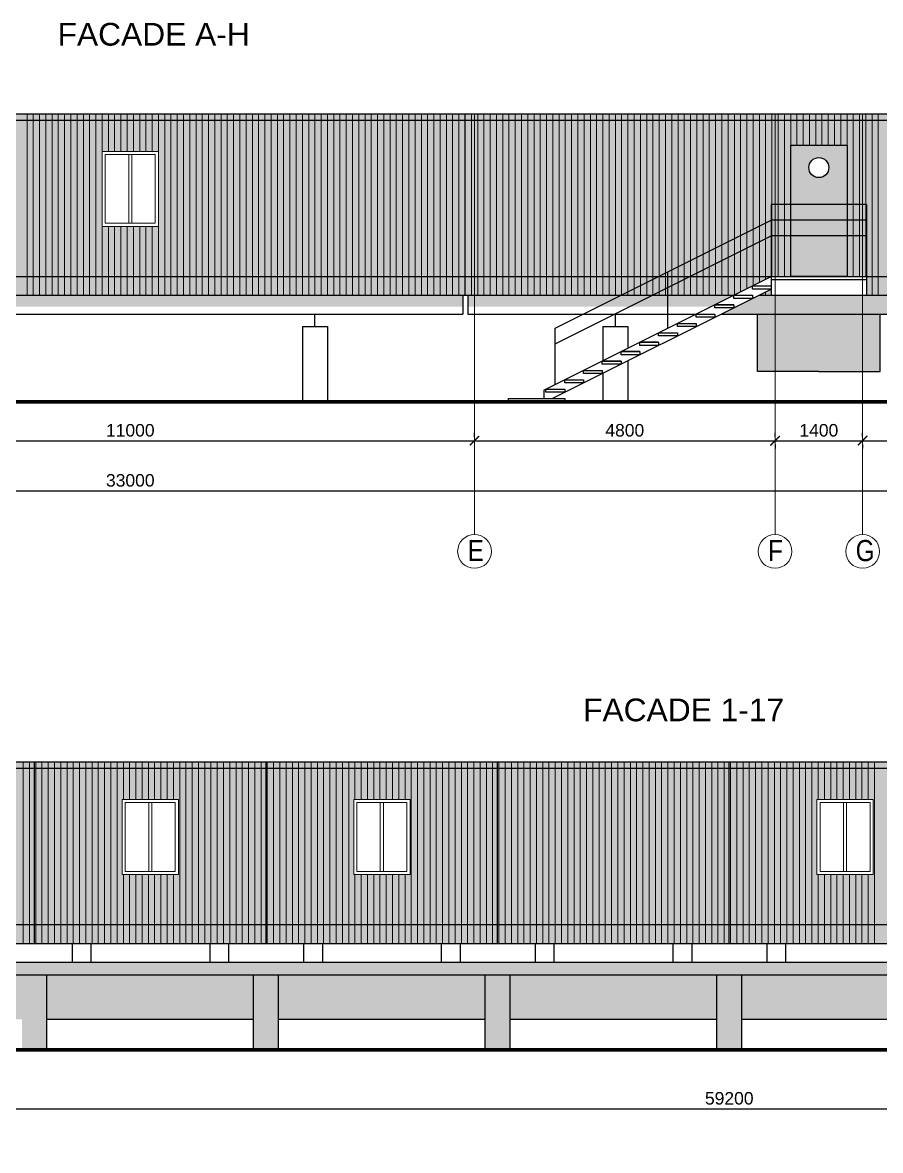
# Model space of a CAD drawing. Header units: millimetres. Extents: x 52 to 69096, y 37 to 64062.
# Drawn here: x 23140 to 36845, y 46038 to 64062 of the extents above; entities that cross this region are included whole.
import ezdxf

# ---------------------------------------------------------------- set-up
doc = ezdxf.new("R2010")
doc.units = ezdxf.units.MM
doc.linetypes.add('ACAD_ISO02W100', pattern=[15, 12, -3])
doc.linetypes.add('ACAD_ISO04W100', pattern=[30, 24, -3, 0, -3])
doc.layers.add('0 @ 100', color=7, linetype='Continuous')
for name, color, linetype, lineweight, true_color in [('окна', 7, 'Continuous', 18, 0x000000), ('оси', 7, 'Continuous', 18, 0x000000), ('разрез', 7, 'Continuous', 25, 0x000000), ('разрез @ 5', 7, 'Continuous', 25, 0x000000), ('фасад', 7, 'Continuous', 25, 0x000000), ('фасад @ 100', 7, 'Continuous', 25, 0x000000), ('штриховка', 7, 'Continuous', 18, 0x000000)]:
    doc.layers.add(name, color=color, linetype=linetype, lineweight=lineweight, true_color=true_color)
doc.styles.get("Standard").update_dxf_attribs({"font": 'arial.ttf'})
doc.styles.add('стиль6', font='ARIALN.TTF')
doc.dimstyles.new('Копиягг', dxfattribs={"dimtxt": 2, "dimasz": 1.5, "dimexe": 1.25, "dimexo": 0.625, "dimtad": 1, "dimdec": 0, "dimtxsty": 'Standard', "dimblk": 'ARCHTICK', "dimcen": 2.5, "dimadec": 0, "dimazin": 0, "dimtfac": 1, "dimtdec": 0, "dimtmove": 0, "dimatfit": 3, "dimfxl": 1, "dimarcsym": 0})

# ---------------------------------------------------------------- blocks, each defined once
blk = doc.blocks.new('_ArchTick')
at = {"color": 0, "linetype": 'ByBlock', "const_width": 0.15}
blk.add_lwpolyline([(-0.5, -0.5), (0.5, 0.5)], dxfattribs=at)
blk = doc.blocks.new('*D76')
at = {"layer": 'Defpoints', "color": 0, "linetype": 'ByBlock', "transparency": 16777216}
for p in [(19361, 57380), (30361, 57380), (30361, 57380)]:
    blk.add_point(p, dxfattribs=at)
at = {"layer": 'фасад', "color": 0, "linetype": 'ByBlock', "lineweight": -2, "transparency": 16777216}
for p, q in [((19361, 57443), (19361, 57505)), ((30361, 57443), (30361, 57505)), ((19361, 57380), (30361, 57380))]:
    blk.add_line(p, q, dxfattribs=at)
at = {"layer": 'фасад', "color": 0, "linetype": 'ByBlock', "lineweight": -2, "transparency": 16777216, "xscale": 150, "yscale": 150, "zscale": 150, "rotation": 180}
blk.add_blockref('_ArchTick', (19361, 57380), dxfattribs=at)
at = {"layer": 'фасад', "color": 0, "linetype": 'ByBlock', "lineweight": -2, "transparency": 16777216, "xscale": 150, "yscale": 150, "zscale": 150}
blk.add_blockref('_ArchTick', (30361, 57380), dxfattribs=at)
at = {"layer": 'фасад', "color": 0, "linetype": 'ByBlock', "transparency": 16777216, "insert": (24861, 57545), "char_height": 200, "attachment_point": 5}
blk.add_mtext('11000', dxfattribs=at)
blk = doc.blocks.new('*D78')
at = {"layer": 'Defpoints', "color": 0, "linetype": 'ByBlock', "transparency": 16777216}
for p in [(36561, 57380), (41361, 57380), (41361, 57380)]:
    blk.add_point(p, dxfattribs=at)
at = {"layer": 'фасад', "color": 0, "linetype": 'ByBlock', "lineweight": -2, "transparency": 16777216}
for p, q in [((36561, 57443), (36561, 57505)), ((41361, 57443), (41361, 57505)), ((36561, 57380), (41361, 57380))]:
    blk.add_line(p, q, dxfattribs=at)
at = {"layer": 'фасад', "color": 0, "linetype": 'ByBlock', "lineweight": -2, "transparency": 16777216, "xscale": 150, "yscale": 150, "zscale": 150, "rotation": 180}
blk.add_blockref('_ArchTick', (36561, 57380), dxfattribs=at)
at = {"layer": 'фасад', "color": 0, "linetype": 'ByBlock', "lineweight": -2, "transparency": 16777216, "xscale": 150, "yscale": 150, "zscale": 150}
blk.add_blockref('_ArchTick', (41361, 57380), dxfattribs=at)
at = {"layer": 'фасад', "color": 0, "linetype": 'ByBlock', "transparency": 16777216, "insert": (38961, 57545), "char_height": 200, "attachment_point": 5}
blk.add_mtext('4800', dxfattribs=at)
blk = doc.blocks.new('*D77')
at = {"layer": 'Defpoints', "color": 0, "linetype": 'ByBlock', "transparency": 16777216}
for p in [(30361, 57380), (35161, 57380), (35161, 57380)]:
    blk.add_point(p, dxfattribs=at)
at = {"layer": 'фасад', "color": 0, "linetype": 'ByBlock', "lineweight": -2, "transparency": 16777216}
for p, q in [((30361, 57443), (30361, 57505)), ((35161, 57443), (35161, 57505)), ((30361, 57380), (35161, 57380))]:
    blk.add_line(p, q, dxfattribs=at)
at = {"layer": 'фасад', "color": 0, "linetype": 'ByBlock', "lineweight": -2, "transparency": 16777216, "xscale": 150, "yscale": 150, "zscale": 150, "rotation": 180}
blk.add_blockref('_ArchTick', (30361, 57380), dxfattribs=at)
at = {"layer": 'фасад', "color": 0, "linetype": 'ByBlock', "lineweight": -2, "transparency": 16777216, "xscale": 150, "yscale": 150, "zscale": 150}
blk.add_blockref('_ArchTick', (35161, 57380), dxfattribs=at)
at = {"layer": 'фасад', "color": 0, "linetype": 'ByBlock', "transparency": 16777216, "insert": (32761, 57545), "char_height": 200, "attachment_point": 5}
blk.add_mtext('4800', dxfattribs=at)
blk = doc.blocks.new('*D79')
at = {"layer": 'Defpoints', "color": 0, "linetype": 'ByBlock', "transparency": 16777216}
for p in [(35161, 57380), (36561, 57380), (36561, 57380)]:
    blk.add_point(p, dxfattribs=at)
at = {"layer": 'фасад', "color": 0, "linetype": 'ByBlock', "lineweight": -2, "transparency": 16777216}
for p, q in [((35161, 57380), (36561, 57380)), ((35161, 57318), (35161, 57255)), ((36561, 57318), (36561, 57255))]:
    blk.add_line(p, q, dxfattribs=at)
at = {"layer": 'фасад', "color": 0, "linetype": 'ByBlock', "lineweight": -2, "transparency": 16777216, "xscale": 150, "yscale": 150, "zscale": 150, "rotation": 180}
blk.add_blockref('_ArchTick', (35161, 57380), dxfattribs=at)
at = {"layer": 'фасад', "color": 0, "linetype": 'ByBlock', "lineweight": -2, "transparency": 16777216, "xscale": 150, "yscale": 150, "zscale": 150}
blk.add_blockref('_ArchTick', (36561, 57380), dxfattribs=at)
at = {"layer": 'фасад', "color": 0, "linetype": 'ByBlock', "transparency": 16777216, "insert": (35861, 57545), "char_height": 200, "attachment_point": 5}
blk.add_mtext('1400', dxfattribs=at)
blk = doc.blocks.new('*D80')
at = {"layer": 'Defpoints', "color": 0, "linetype": 'ByBlock', "transparency": 16777216}
for p in [(8361, 56580), (41361, 56580), (41361, 56580)]:
    blk.add_point(p, dxfattribs=at)
at = {"layer": 'фасад', "color": 0, "linetype": 'ByBlock', "lineweight": -2, "transparency": 16777216}
for p, q in [((8361, 56643), (8361, 56705)), ((41361, 56643), (41361, 56705)), ((8361, 56580), (41361, 56580))]:
    blk.add_line(p, q, dxfattribs=at)
at = {"layer": 'фасад', "color": 0, "linetype": 'ByBlock', "lineweight": -2, "transparency": 16777216, "xscale": 150, "yscale": 150, "zscale": 150, "rotation": 180}
blk.add_blockref('_ArchTick', (8361, 56580), dxfattribs=at)
at = {"layer": 'фасад', "color": 0, "linetype": 'ByBlock', "lineweight": -2, "transparency": 16777216, "xscale": 150, "yscale": 150, "zscale": 150}
blk.add_blockref('_ArchTick', (41361, 56580), dxfattribs=at)
at = {"layer": 'фасад', "color": 0, "linetype": 'ByBlock', "transparency": 16777216, "insert": (24861, 56745), "char_height": 200, "attachment_point": 5}
blk.add_mtext('33000', dxfattribs=at)
blk = doc.blocks.new('*D82')
at = {"layer": 'Defpoints', "color": 0, "linetype": 'ByBlock', "transparency": 16777216}
for p in [(64030, 46705), (4830, 46038), (64030, 46038)]:
    blk.add_point(p, dxfattribs=at)
at = {"layer": 'фасад', "color": 0, "linetype": 'ByBlock', "lineweight": -2, "transparency": 16777216}
for p, q in [((4830, 46101), (4830, 46830)), ((4830, 46705), (64030, 46705)), ((64030, 46101), (64030, 46830))]:
    blk.add_line(p, q, dxfattribs=at)
at = {"layer": 'фасад', "color": 0, "linetype": 'ByBlock', "lineweight": -2, "transparency": 16777216, "xscale": 150, "yscale": 150, "zscale": 150, "rotation": 180}
blk.add_blockref('_ArchTick', (4830, 46705), dxfattribs=at)
at = {"layer": 'фасад', "color": 0, "linetype": 'ByBlock', "lineweight": -2, "transparency": 16777216, "xscale": 150, "yscale": 150, "zscale": 150}
blk.add_blockref('_ArchTick', (64030, 46705), dxfattribs=at)
at = {"layer": 'фасад', "color": 0, "linetype": 'ByBlock', "transparency": 16777216, "insert": (34430, 46870), "char_height": 200, "attachment_point": 5}
blk.add_mtext('59200', dxfattribs=at)

msp = doc.modelspace()

# ---------------------------------------------------------------- hatches: boundary and pattern name
at = {"layer": 'разрез', "linetype": 'ByBlock', "true_color": 0x1e0506, "transparency": 33554687}
h = msp.add_hatch(color=18, dxfattribs=at)
h.dxf.hatch_style = 1
h.paths.add_polyline_path([(36311.3, 62103.3), (35411.3, 62103.3), (35411.3, 61153.3), (36311.3, 61153.3)])
h.paths.add_polyline_path([(35701.3, 61743.3, -1), (36021.3, 61743.3, -1)], flags=16)
h.paths.add_polyline_path([(36311.3, 61153.3), (35411.3, 61153.3), (35411.3, 60903.3), (36311.3, 60903.3)])
h.paths.add_polyline_path([(36311.3, 60903.3), (35411.3, 60903.3), (35411.3, 60653.3), (36311.3, 60653.3)])
h.paths.add_polyline_path([(36311.3, 60653.3), (35411.3, 60653.3), (35411.3, 60003.3), (36311.3, 60003.3)])
at = {"layer": 'фасад', "linetype": 'ByBlock', "true_color": 0xd11029, "transparency": 33554636}
h = msp.add_hatch(color=242, dxfattribs=at)
h.dxf.hatch_style = 1
h.paths.add_polyline_path([(30211.3, 62503.3), (19511.3, 62503.3), (19511.3, 60003.3), (30211.3, 60003.3)])
h.paths.add_polyline_path([(25311.3, 60803.3), (24411.3, 60803.3), (24411.3, 62003.3), (25311.3, 62003.3)], flags=16)
h.paths.add_polyline_path([(25261.3, 60853.3), (24461.3, 60853.3), (24461.3, 61953.3), (25261.3, 61953.3)], flags=0)
h.paths.add_polyline_path([(19511.3, 62503.3), (8211.3, 62503.3), (8211.3, 60003.3), (11301.3, 60003.3), (13101.3, 60903.3), (13101.3, 61153.3), (13411.3, 61153.3), (13411.3, 62103.3), (14311.3, 62103.3), (14311.3, 61153.3), (14621.3, 61153.3), (14621.3, 60003.3), (19511.3, 60003.3)])
h.paths.add_polyline_path([(19511.3, 60003.3), (14621.3, 60003.3), (14621.3, 59703.3), (19511.3, 59703.3)])
h.paths.add_polyline_path([(19511.3, 62603.3), (8211.3, 62603.3), (8211.3, 62503.3), (19511.3, 62503.3)])
h.paths.add_polyline_path([(30211.3, 62603.3), (19511.3, 62603.3), (19511.3, 62503.3), (30211.3, 62503.3)])
h.paths.add_polyline_path([(41511.3, 62603.3), (30211.3, 62603.3), (30211.3, 62503.3), (41511.3, 62503.3)])
h.paths.add_polyline_path([(35411.3, 62103.3), (36311.3, 62103.3), (36311.3, 61153.3), (36621.3, 61153.3), (36621.3, 60003.3), (41511.3, 60003.3), (41511.3, 62503.3), (30211.3, 62503.3), (30211.3, 60003.3), (33301.3, 60003.3), (35101.3, 60903.3), (35101.3, 61153.3), (35411.3, 61153.3)])
h.paths.add_polyline_path([(30211.3, 60003.3), (19511.3, 60003.3), (19511.3, 59703.3), (30211.3, 59703.3)])
h.paths.add_polyline_path([(33301.3, 60003.3), (30211.3, 60003.3), (30211.3, 59703.3), (32701.3, 59703.3)])
h.paths.add_polyline_path([(35101.3, 60003.3), (33801.3, 60003.3), (33451.3, 59828.3), (33451.3, 59703.3), (34501.3, 59703.3)])
h.paths.add_polyline_path([(33451.3, 59828.3), (33451.3, 60003.3), (33301.3, 60003.3), (32701.3, 59703.3), (33201.3, 59703.3)])
h.paths.add_polyline_path([(33451.3, 59828.3), (33201.3, 59703.3), (33451.3, 59703.3)], flags=17)
h.paths.add_polyline_path([(33801.3, 60003.3), (33451.3, 60003.3), (33451.3, 59828.3)], flags=17)
h.paths.add_polyline_path([(35101.3, 60653.3), (35101.3, 60903.3), (33451.3, 60078.3), (33451.3, 60003.3), (33801.3, 60003.3)], flags=17)
h.paths.add_polyline_path([(35101.3, 60653.3), (33801.3, 60003.3), (35101.3, 60003.3)], flags=16)
h.paths.add_polyline_path([(33451.3, 60078.3), (33301.3, 60003.3), (33451.3, 60003.3)], flags=17)
h.paths.add_polyline_path([(36621.3, 60653.3), (36311.3, 60653.3), (36311.3, 60003.3), (36621.3, 60003.3)])
h.paths.add_polyline_path([(36621.3, 60903.3), (36311.3, 60903.3), (36311.3, 60653.3), (36621.3, 60653.3)], flags=17)
h.paths.add_polyline_path([(36621.3, 61153.3), (36311.3, 61153.3), (36311.3, 60903.3), (36621.3, 60903.3)], flags=17)
h.paths.add_polyline_path([(35411.3, 61153.3), (35101.3, 61153.3), (35101.3, 60903.3), (35411.3, 60903.3)], flags=17)
h.paths.add_polyline_path([(35411.3, 60903.3), (35101.3, 60903.3), (35101.3, 60653.3), (35411.3, 60653.3)], flags=17)
h.paths.add_polyline_path([(35411.3, 60653.3), (35101.3, 60653.3), (35101.3, 60003.3), (35411.3, 60003.3)], flags=17)
h.paths.add_polyline_path([(41511.3, 60003.3), (36621.3, 60003.3), (36621.3, 59703.3), (41511.3, 59703.3)])
h.paths.add_polyline_path([(35101.3, 59803.3), (34901.3, 59703.3), (35101.3, 59703.3)])
h.paths.add_polyline_path([(13101.3, 60653.3), (13101.3, 60903.3), (11451.3, 60078.3), (11451.3, 60003.3), (11801.3, 60003.3)], flags=17)
h.paths.add_polyline_path([(13101.3, 60653.3), (11801.3, 60003.3), (13101.3, 60003.3)], flags=16)
h.paths.add_polyline_path([(11451.3, 60078.3), (11301.3, 60003.3), (11451.3, 60003.3)], flags=17)
h.paths.add_polyline_path([(11301.3, 60003.3), (8216.3, 60003.3), (8211.3, 60000.8), (8211.3, 59703.3), (10701.3, 59703.3)])
h.paths.add_polyline_path([(13101.3, 60003.3), (11801.3, 60003.3), (11451.3, 59828.3), (11451.3, 59703.3), (12501.3, 59703.3)])
h.paths.add_polyline_path([(11451.3, 59828.3), (11201.3, 59703.3), (11451.3, 59703.3)], flags=17)
h.paths.add_polyline_path([(11451.3, 59828.3), (11451.3, 60003.3), (11301.3, 60003.3), (10701.3, 59703.3), (11201.3, 59703.3)])
h.paths.add_polyline_path([(11801.3, 60003.3), (11451.3, 60003.3), (11451.3, 59828.3)], flags=17)
h.paths.add_polyline_path([(13101.3, 59803.3), (12901.3, 59703.3), (13101.3, 59703.3)], flags=17)
h.paths.add_polyline_path([(44577.7, 61153.3), (44851.5, 61189.4), (44577.7, 61227.8), (44303.9, 61266.3), (44577.7, 61302.4), (44577.7, 62603.3), (41511.3, 62603.3), (41511.3, 59703.3), (44577.7, 59703.3)])
h = msp.add_hatch(color=242, dxfattribs=at)
h.dxf.hatch_style = 1
h.paths.add_polyline_path([(14621.3, 59953.3), (13101.3, 59953.3), (13101.3, 60003.3), (14621.3, 60003.3)], flags=17)
h.paths.add_polyline_path([(14621.3, 60003.3), (13101.3, 60003.3), (13101.3, 59953.3), (14621.3, 59953.3)], flags=17)
h.paths.add_polyline_path([(13211.3, 60653.3), (13111.3, 60653.3), (13111.3, 60003.3), (13211.3, 60003.3)])
h.paths.add_polyline_path([(13111.3, 60653.3), (13101.3, 60653.3), (13101.3, 60003.3), (13111.3, 60003.3)])
h.paths.add_polyline_path([(13311.3, 60653.3), (13211.3, 60653.3), (13211.3, 60003.3), (13311.3, 60003.3)])
h.paths.add_polyline_path([(13411.3, 60653.3), (13311.3, 60653.3), (13311.3, 60003.3), (13411.3, 60003.3)])
h.paths.add_polyline_path([(13411.3, 61153.3), (13311.3, 61153.3), (13311.3, 60903.3), (13411.3, 60903.3)])
h.paths.add_polyline_path([(13311.3, 61153.3), (13211.3, 61153.3), (13211.3, 60903.3), (13311.3, 60903.3)])
h.paths.add_polyline_path([(13211.3, 61153.3), (13111.3, 61153.3), (13111.3, 60903.3), (13211.3, 60903.3)])
h.paths.add_polyline_path([(13111.3, 61153.3), (13101.3, 61153.3), (13101.3, 60903.3), (13111.3, 60903.3)])
h.paths.add_polyline_path([(13111.3, 60903.3), (13101.3, 60903.3), (13101.3, 60653.3), (13111.3, 60653.3)])
h.paths.add_polyline_path([(13211.3, 60903.3), (13111.3, 60903.3), (13111.3, 60653.3), (13211.3, 60653.3)])
h.paths.add_polyline_path([(13311.3, 60903.3), (13211.3, 60903.3), (13211.3, 60653.3), (13311.3, 60653.3)])
h.paths.add_polyline_path([(13411.3, 60903.3), (13311.3, 60903.3), (13311.3, 60653.3), (13411.3, 60653.3)])
h.paths.add_polyline_path([(14611.3, 60653.3), (14511.3, 60653.3), (14511.3, 60003.3), (14611.3, 60003.3)])
h.paths.add_polyline_path([(14511.3, 60653.3), (14411.3, 60653.3), (14411.3, 60003.3), (14511.3, 60003.3)])
h.paths.add_polyline_path([(14411.3, 60653.3), (14311.3, 60653.3), (14311.3, 60003.3), (14411.3, 60003.3)])
h.paths.add_polyline_path([(14411.3, 60903.3), (14311.3, 60903.3), (14311.3, 60653.3), (14411.3, 60653.3)])
h.paths.add_polyline_path([(14411.3, 61153.3), (14311.3, 61153.3), (14311.3, 60903.3), (14411.3, 60903.3)])
h.paths.add_polyline_path([(14511.3, 61153.3), (14411.3, 61153.3), (14411.3, 60903.3), (14511.3, 60903.3)])
h.paths.add_polyline_path([(14511.3, 60903.3), (14411.3, 60903.3), (14411.3, 60653.3), (14511.3, 60653.3)])
h.paths.add_polyline_path([(14611.3, 60903.3), (14511.3, 60903.3), (14511.3, 60653.3), (14611.3, 60653.3)])
h.paths.add_polyline_path([(14611.3, 61153.3), (14511.3, 61153.3), (14511.3, 60903.3), (14611.3, 60903.3)])
h.paths.add_polyline_path([(14621.3, 60903.3), (14611.3, 60903.3), (14611.3, 60653.3), (14621.3, 60653.3)])
h.paths.add_polyline_path([(14621.3, 60653.3), (14611.3, 60653.3), (14611.3, 60003.3), (14621.3, 60003.3)])
h.paths.add_polyline_path([(14621.3, 61153.3), (14611.3, 61153.3), (14611.3, 60903.3), (14621.3, 60903.3)])
h.paths.add_polyline_path([(36621.3, 60003.3), (35101.3, 60003.3)])
at = {"layer": 'фасад', "linetype": 'ByBlock', "true_color": 0x000000, "transparency": 33554534}
h = msp.add_hatch(color=18, dxfattribs=at)
h.dxf.hatch_style = 1
h.paths.add_polyline_path([(10701.3, 59703.3), (8251.3, 59703.3), (8251.3, 59663.3), (8391.3, 59523.3), (10341.3, 59523.3)])
h.paths.add_polyline_path([(11201.3, 59703.3), (10701.3, 59703.3), (10341.3, 59523.3), (10841.3, 59523.3)])
h.paths.add_polyline_path([(11451.3, 59703.3), (11201.3, 59703.3), (10841.3, 59523.3), (11451.3, 59523.3)])
h.paths.add_polyline_path([(12501.3, 59703.3), (11451.3, 59703.3), (11451.3, 59523.3), (12141.3, 59523.3)])
h.paths.add_polyline_path([(19471.3, 59703.3), (12901.3, 59703.3), (12301.3, 59403.3), (15401.3, 59403.3), (15281.3, 59523.3), (19471.3, 59523.3)])
h.paths.add_polyline_path([(14621.3, 60003.3), (14621.3, 59703.3), (14921.3, 59703.3)])
h.paths.add_polyline_path([(30171.3, 59703.3), (19551.3, 59703.3), (19551.3, 59403.3), (22891.3, 59403.3), (22771.3, 59523.3), (30171.3, 59523.3)])
h.paths.add_polyline_path([(36621.3, 60003.3), (36621.3, 59703.3), (36921.3, 59703.3)])
h.paths.add_polyline_path([(41471.3, 59703.3), (34901.3, 59703.3), (34301.3, 59403.3), (37401.3, 59403.3), (37281.3, 59523.3), (41471.3, 59523.3)])
h.paths.add_polyline_path([(44577.7, 59703.3), (41551.3, 59703.3), (41551.3, 59403.3), (44577.7, 59403.3)])
h.paths.add_polyline_path([(32701.3, 59703.3), (30251.3, 59703.3), (30251.3, 59523.3), (32341.3, 59523.3)])
h.paths.add_polyline_path([(33201.3, 59703.3), (32701.3, 59703.3), (32341.3, 59523.3), (32841.3, 59523.3)])
h.paths.add_polyline_path([(33451.3, 59703.3), (33201.3, 59703.3), (32841.3, 59523.3), (33451.3, 59523.3)])
h.paths.add_polyline_path([(34501.3, 59703.3), (33451.3, 59703.3), (33451.3, 59523.3), (34141.3, 59523.3)])
at = {"layer": 'фасад', "linetype": 'ByBlock', "true_color": 0xd11029, "transparency": 33554636}
h = msp.add_hatch(color=242, dxfattribs=at)
h.dxf.hatch_style = 1
h.paths.add_polyline_path([(64210.3, 52146.9), (15930.3, 52146.9), (4650.3, 52146.9), (4650.3, 49346.9), (15930.3, 49346.9), (39380.3, 49346.9), (39380.3, 49496.9), (39230.3, 49496.9), (39230.3, 49646.9), (40730.3, 49646.9), (40730.3, 49496.9), (40580.3, 49496.9), (40580.3, 49346.9), (64210.3, 49346.9)])
h.paths.add_polyline_path([(29330.3, 50446.9), (28430.3, 50446.9), (28430.3, 51646.9), (29330.3, 51646.9)], flags=16)
h.paths.add_polyline_path([(29280.3, 50496.9), (28480.3, 50496.9), (28480.3, 51596.9), (29280.3, 51596.9)], flags=0)
h.paths.add_polyline_path([(25630.3, 50446.9), (24730.3, 50446.9), (24730.3, 51646.9), (25630.3, 51646.9)], flags=16)
h.paths.add_polyline_path([(25580.3, 50496.9), (24780.3, 50496.9), (24780.3, 51596.9), (25580.3, 51596.9)], flags=0)
h.paths.add_polyline_path([(35830.3, 50446.9), (35830.3, 51646.9), (36730.3, 51646.9), (36730.3, 50446.9)], flags=16)
h.paths.add_polyline_path([(35880.3, 50496.9), (35880.3, 51596.9), (36680.3, 51596.9), (36680.3, 50496.9)], flags=0)
h.paths.add_polyline_path([(21930.3, 50446.9), (21030.3, 50446.9), (21030.3, 51646.9), (21930.3, 51646.9)], flags=16)
h.paths.add_polyline_path([(21880.3, 50496.9), (21080.3, 50496.9), (21080.3, 51596.9), (21880.3, 51596.9)], flags=0)
h.paths.add_polyline_path([(39380.3, 51746.9), (40580.3, 51746.9), (40580.3, 49646.9), (39380.3, 49646.9)], flags=16)
edge = h.paths.add_edge_path(flags=0)
edge.add_arc((39980.3, 51386.9), 160, 0, 360)
h.paths.add_polyline_path([(18230.3, 50446.9), (17330.3, 50446.9), (17330.3, 51646.9), (18230.3, 51646.9)], flags=16)
h.paths.add_polyline_path([(18180.3, 50496.9), (17380.3, 50496.9), (17380.3, 51596.9), (18180.3, 51596.9)], flags=0)
h.paths.add_polyline_path([(14530.3, 50446.9), (13630.3, 50446.9), (13630.3, 51646.9), (14530.3, 51646.9)], flags=16)
h.paths.add_polyline_path([(14480.3, 50496.9), (13680.3, 50496.9), (13680.3, 51596.9), (14480.3, 51596.9)], flags=0)
h.paths.add_polyline_path([(10830.3, 50446.9), (9930.3, 50446.9), (9930.3, 51646.9), (10830.3, 51646.9)], flags=16)
h.paths.add_polyline_path([(10780.3, 50496.9), (9980.3, 50496.9), (9980.3, 51596.9), (10780.3, 51596.9)], flags=0)
h.paths.add_polyline_path([(54330.3, 50446.9), (54330.3, 51646.9), (55230.3, 51646.9), (55230.3, 50446.9)], flags=16)
h.paths.add_polyline_path([(54380.3, 50496.9), (54380.3, 51596.9), (55180.3, 51596.9), (55180.3, 50496.9)], flags=0)
h.paths.add_polyline_path([(58030.3, 50446.9), (58030.3, 51646.9), (58930.3, 51646.9), (58930.3, 50446.9)], flags=16)
h.paths.add_polyline_path([(58080.3, 50496.9), (58080.3, 51596.9), (58880.3, 51596.9), (58880.3, 50496.9)], flags=0)
h.paths.add_polyline_path([(61730.3, 50446.9), (61730.3, 51646.9), (62630.3, 51646.9), (62630.3, 50446.9)], flags=16)
h.paths.add_polyline_path([(61780.3, 50496.9), (61780.3, 51596.9), (62580.3, 51596.9), (62580.3, 50496.9)], flags=0)
h.paths.add_polyline_path([(64210.3, 52246.9), (15930.3, 52246.9), (4650.3, 52246.9), (4650.3, 52146.9), (15930.3, 52146.9), (64210.3, 52146.9)])
at = {"layer": 'штриховка', "linetype": 'ByBlock', "true_color": 0x000000, "transparency": 33554534}
h = msp.add_hatch(color=18, dxfattribs=at)
h.dxf.hatch_style = 1
h.paths.add_polyline_path([(44577.7, 62503.3), (8211.3, 62503.3), (8211.3, 62453.3), (44577.7, 62453.3)])
h = msp.add_hatch(color=18, dxfattribs=at)
h.dxf.hatch_style = 1
h.paths.add_polyline_path([(36840.3, 59403.3), (34882.3, 59403.3), (34882.3, 58487.3), (35861.3, 58487.3), (36840.3, 58487.3)])
h.paths.add_polyline_path([(14840.3, 59403.3), (12882.3, 59403.3), (12882.3, 58487.3), (13861.3, 58487.3), (14840.3, 58487.3)])
h = msp.add_hatch(color=18, dxfattribs=at)
h.dxf.hatch_style = 1
h.paths.add_polyline_path([(64210.3, 52146.9), (4650.3, 52146.9), (4650.3, 52096.9), (64210.3, 52096.9)])
h = msp.add_hatch(color=18, dxfattribs=at)
h.dxf.hatch_style = 1
h.paths.add_polyline_path([(39380.3, 49046.9), (15930.3, 49046.9), (4762.8, 49046.9), (4962.8, 48846.9), (15930.3, 48846.9), (39380.3, 48846.9)])
h = msp.add_hatch(color=18, dxfattribs=at)
h.dxf.hatch_style = 1
h.paths.add_polyline_path([(12030.3, 48846.9), (8730.3, 48846.9), (8730.3, 48130.9), (12030.3, 48130.9)])
h.paths.add_polyline_path([(15730.3, 48846.9), (12430.3, 48846.9), (12430.3, 48130.9), (15730.3, 48130.9)])
h.paths.add_polyline_path([(19430.3, 48846.9), (16130.3, 48846.9), (16130.3, 48130.9), (19430.3, 48130.9)])
h.paths.add_polyline_path([(23130.3, 48846.9), (19830.3, 48846.9), (19830.3, 48130.9), (23130.3, 48130.9)])
h.paths.add_polyline_path([(30530.3, 48846.9), (27230.3, 48846.9), (27230.3, 48130.9), (30530.3, 48130.9)])
h.paths.add_polyline_path([(26830.3, 48846.9), (23530.3, 48846.9), (23530.3, 48130.9), (26830.3, 48130.9)])
h.paths.add_polyline_path([(34230.3, 48846.9), (30930.3, 48846.9), (30930.3, 48130.9), (34230.3, 48130.9)])
h.paths.add_polyline_path([(37930.3, 48846.9), (34630.3, 48846.9), (34630.3, 48130.9), (37930.3, 48130.9)])
h.paths.add_polyline_path([(45330.3, 48846.9), (42030.3, 48846.9), (42030.3, 48130.9), (45330.3, 48130.9)])
h.paths.add_polyline_path([(41630.3, 48846.9), (40580.3, 48846.9), (40580.3, 48130.9), (41630.3, 48130.9)])
h.paths.add_polyline_path([(52730.3, 48846.9), (49430.3, 48846.9), (49430.3, 48130.9), (52730.3, 48130.9)])
h.paths.add_polyline_path([(49030.3, 48846.9), (45730.3, 48846.9), (45730.3, 48130.9), (49030.3, 48130.9)])
h.paths.add_polyline_path([(60130.3, 48846.9), (56830.3, 48846.9), (56830.3, 48130.9), (60130.3, 48130.9)])
h.paths.add_polyline_path([(56430.3, 48846.9), (53130.3, 48846.9), (53130.3, 48130.9), (56430.3, 48130.9)])
h.paths.add_polyline_path([(63830.3, 48846.9), (60530.3, 48846.9), (60530.3, 48130.9), (63830.3, 48130.9)])
h.paths.add_polyline_path([(60530.3, 48846.9), (60130.3, 48846.9), (60130.3, 47646.9), (60530.3, 47646.9)])
h.paths.add_polyline_path([(64230.3, 48846.9), (63830.3, 48846.9), (63830.3, 47646.9), (64230.3, 47646.9)])
h.paths.add_polyline_path([(56830.3, 48846.9), (56430.3, 48846.9), (56430.3, 47646.9), (56830.3, 47646.9)])
h.paths.add_polyline_path([(53130.3, 48846.9), (52730.3, 48846.9), (52730.3, 47646.9), (53130.3, 47646.9)])
h.paths.add_polyline_path([(49430.3, 48846.9), (49030.3, 48846.9), (49030.3, 47646.9), (49430.3, 47646.9)])
h.paths.add_polyline_path([(45730.3, 48846.9), (45330.3, 48846.9), (45330.3, 47646.9), (45730.3, 47646.9)])
h.paths.add_polyline_path([(42030.3, 48846.9), (41630.3, 48846.9), (41630.3, 47646.9), (42030.3, 47646.9)])
h.paths.add_polyline_path([(34630.3, 48846.9), (34230.3, 48846.9), (34230.3, 47646.9), (34630.3, 47646.9)])
h.paths.add_polyline_path([(30930.3, 48846.9), (30530.3, 48846.9), (30530.3, 48130.9), (30530.3, 47646.9), (30930.3, 47646.9)])
h.paths.add_polyline_path([(27230.3, 48846.9), (26830.3, 48846.9), (26830.3, 48130.9), (26830.3, 47646.9), (27230.3, 47646.9)])
h.paths.add_polyline_path([(23530.3, 48846.9), (23130.3, 48846.9), (23130.3, 48130.9), (23130.3, 47646.9), (23530.3, 47646.9)])
h.paths.add_polyline_path([(19830.3, 48846.9), (19430.3, 48846.9), (19430.3, 48130.9), (19430.3, 47646.9), (19830.3, 47646.9)])
h.paths.add_polyline_path([(16130.3, 48846.9), (15930.3, 48846.9), (15730.3, 48846.9), (15730.3, 48130.9), (15730.3, 47646.9), (16130.3, 47646.9)])
h.paths.add_polyline_path([(12430.3, 48846.9), (12030.3, 48846.9), (12030.3, 48130.9), (12030.3, 47646.9), (12430.3, 47646.9)])
h.paths.add_polyline_path([(8730.3, 48846.9), (8330.3, 48846.9), (8330.3, 47646.9), (8730.3, 47646.9)])

# ---------------------------------------------------------------- linework, layer by layer
at = {"layer": 'окна', "color": 250}
for p, q in [((24836.3, 61953.3), (24836.3, 60853.3)), ((24886.3, 61953.3), (24886.3, 60853.3)), ((25155.3, 51596.9), (25155.3, 50496.9)), ((25205.3, 51596.9), (25205.3, 50496.9)), ((28855.3, 51596.9), (28855.3, 50496.9)), ((28905.3, 51596.9), (28905.3, 50496.9)), ((36255.3, 51596.9), (36255.3, 50496.9)), ((36305.3, 51596.9), (36305.3, 50496.9))]:
    msp.add_line(p, q, dxfattribs=at)
for points in [[(24411.3, 60803.3), (25311.3, 60803.3), (25311.3, 62003.3), (24411.3, 62003.3)], [(24461.3, 60853.3), (25261.3, 60853.3), (25261.3, 61953.3), (24461.3, 61953.3)], [(24730.3, 50446.9), (25630.3, 50446.9), (25630.3, 51646.9), (24730.3, 51646.9)], [(24780.3, 50496.9), (25580.3, 50496.9), (25580.3, 51596.9), (24780.3, 51596.9)], [(28430.3, 50446.9), (29330.3, 50446.9), (29330.3, 51646.9), (28430.3, 51646.9)], [(28480.3, 50496.9), (29280.3, 50496.9), (29280.3, 51596.9), (28480.3, 51596.9)], [(35830.3, 50446.9), (36730.3, 50446.9), (36730.3, 51646.9), (35830.3, 51646.9)], [(35880.3, 50496.9), (36680.3, 50496.9), (36680.3, 51596.9), (35880.3, 51596.9)]]:
    msp.add_lwpolyline(points, close=True, dxfattribs=at)
at = {"layer": 'оси', "linetype": 'ACAD_ISO04W100', "ltscale": 0.5}
for p, q in [((30361.3, 55880.5), (30361.3, 62603.3)), ((35161.3, 55880.5), (35161.3, 62603.3)), ((36561.3, 55880.5), (36561.3, 62603.3))]:
    msp.add_line(p, q, dxfattribs=at)
at = {"layer": 'разрез', "linetype": 'ByBlock', "lineweight": 18}
for centre in [(30361.3, 55610.5), (35161.3, 55610.5), (36561.3, 55610.5)]:
    msp.add_circle(centre, 270, dxfattribs=at)
at = {"layer": 'фасад'}
for p, q in [((8211.3, 62603.3), (41511.3, 62603.3)), ((8211.3, 62503.3), (41511.3, 62503.3)), ((12901.3, 59703.3), (34501.3, 59703.3)), ((34901.3, 59703.3), (41511.3, 59703.3)), ((34501.3, 59553.3), (34201.3, 59553.3)), ((19551.3, 59403.3), (30171.3, 59403.3)), ((27811.3, 59203.3), (27811.3, 59403.3)), ((30251.3, 59403.3), (33901.3, 59403.3)), ((32611.3, 59203.3), (32611.3, 59403.3)), ((34301.3, 59403.3), (41471.3, 59403.3)), ((33301.3, 58953.3), (33001.3, 58953.3)), ((33001.3, 58803.3), (32701.3, 58803.3)), ((32701.3, 58653.3), (32401.3, 58653.3)), ((15930.3, 52246.9), (64210.3, 52246.9)), ((15930.3, 52146.9), (64210.3, 52146.9)), ((15930.3, 49346.9), (64210.3, 49346.9)), ((15930.3, 49046.9), (64230.3, 49046.9)), ((15930.3, 48846.9), (39380.3, 48846.9)), ((23530.3, 47646.9), (23530.3, 48846.9)), ((26830.3, 47646.9), (26830.3, 48846.9)), ((27230.3, 47646.9), (27230.3, 48846.9)), ((30530.3, 47646.9), (30530.3, 48846.9)), ((30930.3, 47646.9), (30930.3, 48846.9)), ((34230.3, 47646.9), (34230.3, 48846.9)), ((34630.3, 47646.9), (34630.3, 48846.9))]:
    msp.add_line(p, q, dxfattribs=at)
at = {"layer": 'фасад', "linetype": 'ByBlock'}
for p, q in [((30211.3, 59703.3), (30211.3, 62603.3)), ((35101.3, 61153.3), (35101.3, 59703.3)), ((36621.3, 61153.3), (35101.3, 61153.3)), ((36621.3, 61153.3), (36621.3, 59703.3)), ((31651.3, 59178.3), (35101.3, 60903.3)), ((36621.3, 60903.3), (35101.3, 60903.3)), ((31651.3, 58928.3), (35101.3, 60653.3)), ((36621.3, 60653.3), (35101.3, 60653.3)), ((33451.3, 59178.3), (33451.3, 60078.3)), ((31465.5, 58185.4), (35101.3, 60003.3)), ((35101.3, 60003.3), (36621.3, 60003.3)), ((35101.3, 59953.3), (36621.3, 59953.3)), ((30171.3, 59703.3), (30171.3, 59403.3)), ((30251.3, 59703.3), (30251.3, 59403.3)), ((31601.3, 58053.3), (35101.3, 59803.3)), ((34882.3, 58487.3), (34882.3, 59403.3)), ((36840.3, 58487.3), (36840.3, 59403.3)), ((31651.3, 58278.3), (31651.3, 59178.3)), ((35861.3, 58487.3), (34882.3, 58487.3)), ((35861.3, 58487.3), (36840.3, 58487.3)), ((31465.5, 58185.4), (31465.5, 58053.3)), ((23930.3, 49346.9), (23930.3, 49046.9)), ((24230.3, 49346.9), (24230.3, 49046.9)), ((26130.3, 49346.9), (26130.3, 49046.9)), ((26430.3, 49346.9), (26430.3, 49046.9)), ((27630.3, 49346.9), (27630.3, 49046.9)), ((27930.3, 49346.9), (27930.3, 49046.9)), ((29830.3, 49346.9), (29830.3, 49046.9)), ((30130.3, 49346.9), (30130.3, 49046.9)), ((31330.3, 49346.9), (31330.3, 49046.9)), ((31630.3, 49346.9), (31630.3, 49046.9)), ((33530.3, 49346.9), (33530.3, 49046.9)), ((33830.3, 49346.9), (33830.3, 49046.9)), ((35030.3, 49346.9), (35030.3, 49046.9)), ((35330.3, 49346.9), (35330.3, 49046.9)), ((26830.3, 48130.9), (23530.3, 48130.9)), ((30530.3, 48130.9), (27230.3, 48130.9)), ((34230.3, 48130.9), (30930.3, 48130.9)), ((37930.3, 48130.9), (34630.3, 48130.9))]:
    msp.add_line(p, q, dxfattribs=at)
at = {"layer": 'фасад', "linetype": 'ACAD_ISO02W100'}
for p, q in [((8211.3, 60003.3), (41511.3, 60003.3)), ((23330.3, 49346.9), (23330.3, 52246.9)), ((27030.3, 49346.9), (27030.3, 52246.9)), ((30730.3, 49346.9), (30730.3, 52246.9)), ((34430.3, 49346.9), (34430.3, 52246.9)), ((4650.3, 49646.9), (64210.3, 49646.9))]:
    msp.add_line(p, q, dxfattribs=at)
at = {"layer": 'фасад', "lineweight": 80}
for p, q in [((1727.6, 58003.3), (46927.5, 58003.3)), ((1727.6, 47646.9), (66111.8, 47646.9))]:
    msp.add_line(p, q, dxfattribs=at)
at = {"layer": 'фасад'}
msp.add_lwpolyline([(35411.3, 62103.3), (36311.3, 62103.3), (36311.3, 60003.3), (35411.3, 60003.3)], close=True, dxfattribs=at)
msp.add_lwpolyline([(35411.3, 62103.3), (36311.3, 62103.3), (36311.3, 60003.3), (35411.3, 60003.3)], close=True, dxfattribs=at)
at = {"layer": 'фасад', "linetype": 'ByBlock'}
for points in [[(34801.3, 59853.3), (35101.3, 59853.3), (35101.3, 59803.3), (34801.3, 59803.3)], [(34501.3, 59703.3), (34801.3, 59703.3), (34801.3, 59653.3), (34501.3, 59653.3)], [(34201.3, 59553.3), (34501.3, 59553.3), (34501.3, 59503.3), (34201.3, 59503.3)], [(33901.3, 59403.3), (34201.3, 59403.3), (34201.3, 59353.3), (33901.3, 59353.3)], [(33601.3, 59253.3), (33901.3, 59253.3), (33901.3, 59203.3), (33601.3, 59203.3)], [(33001.3, 58953.3), (33301.3, 58953.3), (33301.3, 58903.3), (33001.3, 58903.3)], [(33301.3, 59103.3), (33601.3, 59103.3), (33601.3, 59053.3), (33301.3, 59053.3)], [(32701.3, 58803.3), (33001.3, 58803.3), (33001.3, 58753.3), (32701.3, 58753.3)], [(32401.3, 58653.3), (32701.3, 58653.3), (32701.3, 58603.3), (32401.3, 58603.3)], [(32101.3, 58503.3), (32401.3, 58503.3), (32401.3, 58453.3), (32101.3, 58453.3)], [(31801.3, 58353.3), (32101.3, 58353.3), (32101.3, 58303.3), (31801.3, 58303.3)], [(30901.3, 58053.3), (31801.3, 58053.3), (31801.3, 58003.3), (30901.3, 58003.3)], [(31501.3, 58203.3), (31801.3, 58203.3), (31801.3, 58153.3), (31501.3, 58153.3)]]:
    msp.add_lwpolyline(points, close=True, dxfattribs=at)
for points in [[(27611.3, 59203.3), (27611.3, 58003.3)], [(27611.3, 59203.3), (28011.3, 59203.3)], [(28011.3, 59203.3), (28011.3, 58003.3)], [(32411.3, 59203.3), (32811.3, 59203.3)], [(32411.3, 59203.3), (32411.3, 58658.3)], [(32811.3, 59203.3), (32811.3, 58858.3)], [(32811.3, 58658.3), (32811.3, 58003.3)], [(32411.3, 58458.3), (32411.3, 58003.3)]]:
    msp.add_lwpolyline(points, dxfattribs=at)
msp.add_circle((35861.3, 61743.3), 160, dxfattribs=at)
at = {"layer": 'штриховка', "linetype": 'ByBlock'}
for p, q in [((23211.3, 62603.3), (23211.3, 59703.3)), ((23311.3, 62603.3), (23311.3, 59703.3)), ((23411.3, 62603.3), (23411.3, 59703.3)), ((23511.3, 62603.3), (23511.3, 59703.3)), ((23611.3, 62603.3), (23611.3, 59703.3)), ((23711.3, 62603.3), (23711.3, 59703.3)), ((23811.3, 62603.3), (23811.3, 59703.3)), ((23911.3, 62603.3), (23911.3, 59703.3)), ((24011.3, 62603.3), (24011.3, 59703.3)), ((24111.3, 62603.3), (24111.3, 59703.3)), ((24211.3, 62603.3), (24211.3, 59703.3)), ((24311.3, 62603.3), (24311.3, 59703.3)), ((24411.3, 62603.3), (24411.3, 59703.3)), ((24511.3, 62603.3), (24511.3, 62003.3)), ((24611.3, 62603.3), (24611.3, 62003.3)), ((24711.3, 62603.3), (24711.3, 62003.3)), ((24811.3, 62603.3), (24811.3, 62003.3)), ((24911.3, 62603.3), (24911.3, 62003.3)), ((25011.3, 62603.3), (25011.3, 62003.3)), ((25111.3, 62603.3), (25111.3, 62003.3)), ((25211.3, 62603.3), (25211.3, 62003.3)), ((25311.3, 62603.3), (25311.3, 59703.3)), ((25411.3, 62603.3), (25411.3, 59703.3)), ((25511.3, 62603.3), (25511.3, 59703.3)), ((25611.3, 62603.3), (25611.3, 59703.3)), ((25711.3, 62603.3), (25711.3, 59703.3)), ((25811.3, 62603.3), (25811.3, 59703.3)), ((25911.3, 62603.3), (25911.3, 59703.3)), ((26011.3, 62603.3), (26011.3, 59703.3)), ((26111.3, 62603.3), (26111.3, 59703.3)), ((26211.3, 62603.3), (26211.3, 59703.3)), ((26311.3, 62603.3), (26311.3, 59703.3)), ((26411.3, 62603.3), (26411.3, 59703.3)), ((26511.3, 62603.3), (26511.3, 59703.3)), ((26611.3, 62603.3), (26611.3, 59703.3)), ((26711.3, 62603.3), (26711.3, 59703.3)), ((26811.3, 62603.3), (26811.3, 59703.3)), ((26911.3, 62603.3), (26911.3, 59703.3)), ((27011.3, 62603.3), (27011.3, 59703.3)), ((27111.3, 62603.3), (27111.3, 59703.3)), ((27211.3, 62603.3), (27211.3, 59703.3)), ((27311.3, 62603.3), (27311.3, 59703.3)), ((27411.3, 62603.3), (27411.3, 59703.3)), ((27511.3, 62603.3), (27511.3, 59703.3)), ((27611.3, 62603.3), (27611.3, 59703.3)), ((27711.3, 62603.3), (27711.3, 59703.3)), ((27811.3, 62603.3), (27811.3, 59703.3)), ((27911.3, 62603.3), (27911.3, 59703.3)), ((28011.3, 62603.3), (28011.3, 59703.3)), ((28111.3, 62603.3), (28111.3, 59703.3)), ((28211.3, 62603.3), (28211.3, 59703.3)), ((28311.3, 62603.3), (28311.3, 59703.3)), ((28411.3, 62603.3), (28411.3, 59703.3)), ((28511.3, 62603.3), (28511.3, 59703.3)), ((28611.3, 62603.3), (28611.3, 59703.3)), ((28711.3, 62603.3), (28711.3, 59703.3)), ((28811.3, 62603.3), (28811.3, 59703.3)), ((28911.3, 62603.3), (28911.3, 59703.3)), ((29011.3, 62603.3), (29011.3, 59703.3)), ((29111.3, 62603.3), (29111.3, 59703.3)), ((29211.3, 62603.3), (29211.3, 59703.3)), ((29311.3, 62603.3), (29311.3, 59703.3)), ((29411.3, 62603.3), (29411.3, 59703.3)), ((29511.3, 62603.3), (29511.3, 59703.3)), ((29611.3, 62603.3), (29611.3, 59703.3)), ((29711.3, 62603.3), (29711.3, 59703.3)), ((29811.3, 62603.3), (29811.3, 59703.3)), ((29911.3, 62603.3), (29911.3, 59703.3)), ((30011.3, 62603.3), (30011.3, 59703.3)), ((30111.3, 62603.3), (30111.3, 59703.3)), ((30211.3, 62603.3), (30211.3, 59703.3)), ((30311.3, 62603.3), (30311.3, 59703.3)), ((30411.3, 62603.3), (30411.3, 59703.3)), ((30511.3, 62603.3), (30511.3, 59703.3)), ((30611.3, 62603.3), (30611.3, 59703.3)), ((30711.3, 62603.3), (30711.3, 59703.3)), ((30811.3, 62603.3), (30811.3, 59703.3)), ((30911.3, 62603.3), (30911.3, 59703.3)), ((31011.3, 62603.3), (31011.3, 59703.3)), ((31111.3, 62603.3), (31111.3, 59703.3)), ((31211.3, 62603.3), (31211.3, 59703.3)), ((31311.3, 62603.3), (31311.3, 59703.3)), ((31411.3, 62603.3), (31411.3, 59703.3)), ((31511.3, 62603.3), (31511.3, 59703.3)), ((31611.3, 62603.3), (31611.3, 59703.3)), ((31711.3, 62603.3), (31711.3, 59703.3)), ((31811.3, 62603.3), (31811.3, 59703.3)), ((31911.3, 62603.3), (31911.3, 59703.3)), ((32011.3, 62603.3), (32011.3, 59703.3)), ((32111.3, 62603.3), (32111.3, 59703.3)), ((32211.3, 62603.3), (32211.3, 59703.3)), ((32311.3, 62603.3), (32311.3, 59703.3)), ((32411.3, 62603.3), (32411.3, 59703.3)), ((32511.3, 62603.3), (32511.3, 59703.3)), ((32611.3, 62603.3), (32611.3, 59703.3)), ((32711.3, 62603.3), (32711.3, 59703.3)), ((32811.3, 62603.3), (32811.3, 59703.3)), ((32911.3, 62603.3), (32911.3, 59703.3)), ((33011.3, 62603.3), (33011.3, 59703.3)), ((33111.3, 62603.3), (33111.3, 59703.3)), ((33211.3, 62603.3), (33211.3, 59703.3)), ((33311.3, 62603.3), (33311.3, 59703.3)), ((33411.3, 62603.3), (33411.3, 59703.3)), ((33511.3, 62603.3), (33511.3, 59703.3)), ((33611.3, 62603.3), (33611.3, 59703.3)), ((33711.3, 62603.3), (33711.3, 59703.3)), ((33811.3, 62603.3), (33811.3, 59703.3)), ((33911.3, 62603.3), (33911.3, 59703.3)), ((34011.3, 62603.3), (34011.3, 59703.3)), ((34111.3, 62603.3), (34111.3, 59703.3)), ((34211.3, 62603.3), (34211.3, 59703.3)), ((34311.3, 62603.3), (34311.3, 59703.3)), ((34411.3, 62603.3), (34411.3, 59703.3)), ((34511.3, 62603.3), (34511.3, 59703.3)), ((34611.3, 62603.3), (34611.3, 59758.3)), ((34711.3, 62603.3), (34711.3, 59808.3)), ((34811.3, 62603.3), (34811.3, 59858.3)), ((34911.3, 62603.3), (34911.3, 59908.3)), ((35011.3, 62603.3), (35011.3, 59958.3)), ((35111.3, 62603.3), (35111.3, 60003.3)), ((35211.3, 62603.3), (35211.3, 60003.3)), ((35311.3, 62603.3), (35311.3, 60003.3)), ((35411.3, 62603.3), (35411.3, 60003.3)), ((35511.3, 62603.3), (35511.3, 62103.3)), ((35611.3, 62603.3), (35611.3, 62103.3)), ((35711.3, 62603.3), (35711.3, 62103.3)), ((35811.3, 62603.3), (35811.3, 62103.3)), ((35911.3, 62603.3), (35911.3, 62103.3)), ((36011.3, 62603.3), (36011.3, 62103.3)), ((36111.3, 62603.3), (36111.3, 62103.3)), ((36211.3, 62603.3), (36211.3, 62103.3)), ((36311.3, 62603.3), (36311.3, 60003.3)), ((36411.3, 62603.3), (36411.3, 60003.3)), ((36511.3, 62603.3), (36511.3, 60003.3)), ((36611.3, 62603.3), (36611.3, 60003.3)), ((36711.3, 62603.3), (36711.3, 59703.3)), ((36811.3, 62603.3), (36811.3, 59703.3)), ((24511.3, 60803.3), (24511.3, 59703.3)), ((24611.3, 60803.3), (24611.3, 59703.3)), ((24711.3, 60803.3), (24711.3, 59703.3)), ((24811.3, 60803.3), (24811.3, 59703.3)), ((24911.3, 60803.3), (24911.3, 59703.3)), ((25011.3, 60803.3), (25011.3, 59703.3)), ((25111.3, 60803.3), (25111.3, 59703.3)), ((25211.3, 60803.3), (25211.3, 59703.3)), ((34911.3, 59708.3), (34911.3, 59703.3)), ((35011.3, 59758.3), (35011.3, 59703.3)), ((23150.3, 52246.9), (23150.3, 49346.9)), ((23250.3, 52246.9), (23250.3, 49346.9)), ((23350.3, 52246.9), (23350.3, 49346.9)), ((23450.3, 52246.9), (23450.3, 49346.9)), ((23550.3, 52246.9), (23550.3, 49346.9)), ((23650.3, 52246.9), (23650.3, 49346.9)), ((23750.3, 52246.9), (23750.3, 49346.9)), ((23850.3, 52246.9), (23850.3, 49346.9)), ((23950.3, 52246.9), (23950.3, 49346.9)), ((24050.3, 52246.9), (24050.3, 49346.9)), ((24150.3, 52246.9), (24150.3, 49346.9)), ((24250.3, 52246.9), (24250.3, 49346.9)), ((24350.3, 52246.9), (24350.3, 49346.9)), ((24450.3, 52246.9), (24450.3, 49346.9)), ((24550.3, 52246.9), (24550.3, 49346.9)), ((24650.3, 52246.9), (24650.3, 49346.9)), ((24750.3, 52246.9), (24750.3, 51646.9)), ((24850.3, 52246.9), (24850.3, 51646.9)), ((24950.3, 52246.9), (24950.3, 51646.9)), ((25050.3, 52246.9), (25050.3, 51646.9)), ((25150.3, 52246.9), (25150.3, 51646.9)), ((25250.3, 52246.9), (25250.3, 51646.9)), ((25350.3, 52246.9), (25350.3, 51646.9)), ((25450.3, 52246.9), (25450.3, 51646.9)), ((25550.3, 52246.9), (25550.3, 51646.9)), ((25650.3, 52246.9), (25650.3, 49346.9)), ((25750.3, 52246.9), (25750.3, 49346.9)), ((25850.3, 52246.9), (25850.3, 49346.9)), ((25950.3, 52246.9), (25950.3, 49346.9)), ((26050.3, 52246.9), (26050.3, 49346.9)), ((26150.3, 52246.9), (26150.3, 49346.9)), ((26250.3, 52246.9), (26250.3, 49346.9)), ((26350.3, 52246.9), (26350.3, 49346.9)), ((26450.3, 52246.9), (26450.3, 49346.9)), ((26550.3, 52246.9), (26550.3, 49346.9)), ((26650.3, 52246.9), (26650.3, 49346.9)), ((26750.3, 52246.9), (26750.3, 49346.9)), ((26850.3, 52246.9), (26850.3, 49346.9)), ((26950.3, 52246.9), (26950.3, 49346.9)), ((27050.3, 52246.9), (27050.3, 49346.9)), ((27150.3, 52246.9), (27150.3, 49346.9)), ((27250.3, 52246.9), (27250.3, 49346.9)), ((27350.3, 52246.9), (27350.3, 49346.9)), ((27450.3, 52246.9), (27450.3, 49346.9)), ((27550.3, 52246.9), (27550.3, 49346.9)), ((27650.3, 52246.9), (27650.3, 49346.9)), ((27750.3, 52246.9), (27750.3, 49346.9)), ((27850.3, 52246.9), (27850.3, 49346.9)), ((27950.3, 52246.9), (27950.3, 49346.9)), ((28050.3, 52246.9), (28050.3, 49346.9)), ((28150.3, 52246.9), (28150.3, 49346.9)), ((28250.3, 52246.9), (28250.3, 49346.9)), ((28350.3, 52246.9), (28350.3, 49346.9)), ((28450.3, 52246.9), (28450.3, 51646.9)), ((28550.3, 52246.9), (28550.3, 51646.9)), ((28650.3, 52246.9), (28650.3, 51646.9)), ((28750.3, 52246.9), (28750.3, 51646.9)), ((28850.3, 52246.9), (28850.3, 51646.9)), ((28950.3, 52246.9), (28950.3, 51646.9)), ((29050.3, 52246.9), (29050.3, 51646.9)), ((29150.3, 52246.9), (29150.3, 51646.9)), ((29250.3, 52246.9), (29250.3, 51646.9)), ((29350.3, 52246.9), (29350.3, 49346.9)), ((29450.3, 52246.9), (29450.3, 49346.9)), ((29550.3, 52246.9), (29550.3, 49346.9)), ((29650.3, 52246.9), (29650.3, 49346.9)), ((29750.3, 52246.9), (29750.3, 49346.9)), ((29850.3, 52246.9), (29850.3, 49346.9)), ((29950.3, 52246.9), (29950.3, 49346.9)), ((30050.3, 52246.9), (30050.3, 49346.9)), ((30150.3, 52246.9), (30150.3, 49346.9)), ((30250.3, 52246.9), (30250.3, 49346.9)), ((30350.3, 52246.9), (30350.3, 49346.9)), ((30450.3, 52246.9), (30450.3, 49346.9)), ((30550.3, 52246.9), (30550.3, 49346.9)), ((30650.3, 52246.9), (30650.3, 49346.9)), ((30750.3, 52246.9), (30750.3, 49346.9)), ((30850.3, 52246.9), (30850.3, 49346.9)), ((30950.3, 52246.9), (30950.3, 49346.9)), ((31050.3, 52246.9), (31050.3, 49346.9)), ((31150.3, 52246.9), (31150.3, 49346.9)), ((31250.3, 52246.9), (31250.3, 49346.9)), ((31350.3, 52246.9), (31350.3, 49346.9)), ((31450.3, 52246.9), (31450.3, 49346.9)), ((31550.3, 52246.9), (31550.3, 49346.9)), ((31650.3, 52246.9), (31650.3, 49346.9)), ((31750.3, 52246.9), (31750.3, 49346.9)), ((31850.3, 52246.9), (31850.3, 49346.9)), ((31950.3, 52246.9), (31950.3, 49346.9)), ((32050.3, 52246.9), (32050.3, 49346.9)), ((32150.3, 52246.9), (32150.3, 49346.9)), ((32250.3, 52246.9), (32250.3, 49346.9)), ((32350.3, 52246.9), (32350.3, 49346.9)), ((32450.3, 52246.9), (32450.3, 49346.9)), ((32550.3, 52246.9), (32550.3, 49346.9)), ((32650.3, 52246.9), (32650.3, 49346.9)), ((32750.3, 52246.9), (32750.3, 49346.9)), ((32850.3, 52246.9), (32850.3, 49346.9)), ((32950.3, 52246.9), (32950.3, 49346.9)), ((33050.3, 52246.9), (33050.3, 49346.9)), ((33150.3, 52246.9), (33150.3, 49346.9)), ((33250.3, 52246.9), (33250.3, 49346.9)), ((33350.3, 52246.9), (33350.3, 49346.9)), ((33450.3, 52246.9), (33450.3, 49346.9)), ((33550.3, 52246.9), (33550.3, 49346.9)), ((33650.3, 52246.9), (33650.3, 49346.9)), ((33750.3, 52246.9), (33750.3, 49346.9)), ((33850.3, 52246.9), (33850.3, 49346.9)), ((33950.3, 52246.9), (33950.3, 49346.9)), ((34050.3, 52246.9), (34050.3, 49346.9)), ((34150.3, 52246.9), (34150.3, 49346.9)), ((34250.3, 52246.9), (34250.3, 49346.9)), ((34350.3, 52246.9), (34350.3, 49346.9)), ((34450.3, 52246.9), (34450.3, 49346.9)), ((34550.3, 52246.9), (34550.3, 49346.9)), ((34650.3, 52246.9), (34650.3, 49346.9)), ((34750.3, 52246.9), (34750.3, 49346.9)), ((34850.3, 52246.9), (34850.3, 49346.9)), ((34950.3, 52246.9), (34950.3, 49346.9)), ((35050.3, 52246.9), (35050.3, 49346.9)), ((35150.3, 52246.9), (35150.3, 49346.9)), ((35250.3, 52246.9), (35250.3, 49346.9)), ((35350.3, 52246.9), (35350.3, 49346.9)), ((35450.3, 52246.9), (35450.3, 49346.9)), ((35550.3, 52246.9), (35550.3, 49346.9)), ((35650.3, 52246.9), (35650.3, 49346.9)), ((35750.3, 52246.9), (35750.3, 49346.9)), ((35850.3, 52246.9), (35850.3, 51646.9)), ((35950.3, 52246.9), (35950.3, 51646.9)), ((36050.3, 52246.9), (36050.3, 51646.9)), ((36150.3, 52246.9), (36150.3, 51646.9)), ((36250.3, 52246.9), (36250.3, 51646.9)), ((36350.3, 52246.9), (36350.3, 51646.9)), ((36450.3, 52246.9), (36450.3, 51646.9)), ((36550.3, 52246.9), (36550.3, 51646.9)), ((36650.3, 52246.9), (36650.3, 51646.9)), ((36750.3, 52246.9), (36750.3, 49346.9)), ((24750.3, 50446.9), (24750.3, 49346.9)), ((24850.3, 50446.9), (24850.3, 49346.9)), ((24950.3, 50446.9), (24950.3, 49346.9)), ((25050.3, 50446.9), (25050.3, 49346.9)), ((25150.3, 50446.9), (25150.3, 49346.9)), ((25250.3, 50446.9), (25250.3, 49346.9)), ((25350.3, 50446.9), (25350.3, 49346.9)), ((25450.3, 50446.9), (25450.3, 49346.9)), ((25550.3, 50446.9), (25550.3, 49346.9)), ((28450.3, 50446.9), (28450.3, 49346.9)), ((28550.3, 50446.9), (28550.3, 49346.9)), ((28650.3, 50446.9), (28650.3, 49346.9)), ((28750.3, 50446.9), (28750.3, 49346.9)), ((28850.3, 50446.9), (28850.3, 49346.9)), ((28950.3, 50446.9), (28950.3, 49346.9)), ((29050.3, 50446.9), (29050.3, 49346.9)), ((29150.3, 50446.9), (29150.3, 49346.9)), ((29250.3, 50446.9), (29250.3, 49346.9)), ((35850.3, 50446.9), (35850.3, 49346.9)), ((35950.3, 50446.9), (35950.3, 49346.9)), ((36050.3, 50446.9), (36050.3, 49346.9)), ((36150.3, 50446.9), (36150.3, 49346.9)), ((36250.3, 50446.9), (36250.3, 49346.9)), ((36350.3, 50446.9), (36350.3, 49346.9)), ((36450.3, 50446.9), (36450.3, 49346.9)), ((36550.3, 50446.9), (36550.3, 49346.9)), ((36650.3, 50446.9), (36650.3, 49346.9))]:
    msp.add_line(p, q, dxfattribs=at)
msp.add_point((30694.3, 52146.9), dxfattribs=at)

# ---------------------------------------------------------------- texts
at = {"layer": '0 @ 100', "linetype": 'ByBlock', "char_height": 363, "attachment_point": 1, "style": 'стиль6'}
for s, insert in [('{\\fArial|b0|i0|c0|p34;FACADE A-H}', (23699.8, 64056.1)), ('{\\fArial|b0|i0|c0|p34;FACADE 1-17}', (32095.3, 53259.5))]:
    msp.add_mtext_dynamic_manual_height_columns(s, width=11595.789, gutter_width=1500, heights=[0], dxfattribs=dict(at, insert=insert))
at = {"layer": 'разрез @ 5', "linetype": 'ByBlock', "lineweight": 18, "char_height": 337.5, "attachment_point": 1, "style": 'стиль6'}
for s, insert in [('E', (30250.1, 55793)), ('F', (35050.1, 55793)), ('G', (36450.1, 55793))]:
    msp.add_mtext_dynamic_manual_height_columns(s, width=337.5, gutter_width=75, heights=[0], dxfattribs=dict(at, insert=insert))

# ---------------------------------------------------------------- dimensions: what is measured, and where the dimension line sits
at = {"layer": 'фасад @ 100', "linetype": 'ByBlock'}
for base, p1, p2, picture, middle in [((30361.3, 57380.5), (19361.3, 57380.5), (30361.3, 57380.5), '*D76', (24861.3, 57545.1)), ((35161.3, 57380.5), (30361.3, 57380.5), (35161.3, 57380.5), '*D77', (32761.3, 57545.1)), ((36561.3, 57380.5), (35161.3, 57380.5), (36561.3, 57380.5), '*D79', (35861.3, 57545.1)), ((41361.3, 57380.5), (36561.3, 57380.5), (41361.3, 57380.5), '*D78', (38961.3, 57545.1)), ((41361.3, 56580.5), (8361.3, 56580.5), (41361.3, 56580.5), '*D80', (24861.3, 56745.2)), ((64030.3, 46705.4), (4830.3, 46038.3), (64030.3, 46038.3), '*D82', (34430.3, 46870))]:
    dim = msp.add_linear_dim(base=base, p1=p1, p2=p2, dimstyle='Копиягг', override={"dimscale": 100, "dimtix": 0, "dimtofl": 1, "dimtmove": 0, "dimatfit": 3}, dxfattribs=at)
    dim.commit()
    dim.dimension.update_dxf_attribs({"geometry": picture, "text_midpoint": middle})

doc.saveas('drawing.dxf')
